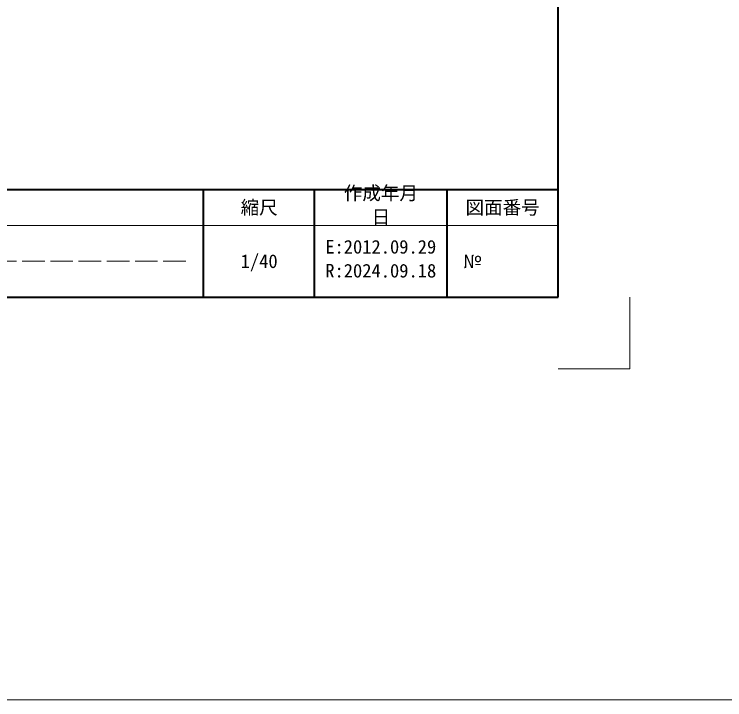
# Model space of a CAD drawing. Units: millimetres at full size; details may follow other scales. Extents: x -3301 to 90699, y 107523 to 139162.
# Drawn here: x 25461 to 29430, y 107523 to 111350 of the extents above; entities that cross this region are included whole.
import ezdxf
from ezdxf.enums import TextEntityAlignment as Align

# ---------------------------------------------------------------- set-up
doc = ezdxf.new("R2010")
doc.units = ezdxf.units.MM
doc.header["$LTSCALE"] = 21
doc.linetypes.add('DASHED', pattern=[7.5, 6, -1.5])
for name, color, linetype, lineweight in [('Defpoints_3', 7, 'Continuous', 13), ('図枠', 7, 'Continuous', 5), ('枠', 5, 'Continuous', 13)]:
    doc.layers.add(name, color=color, linetype=linetype, lineweight=lineweight)
doc.styles.add('ＭＳ ゴシック', font='')
doc.styles.get('ＭＳ ゴシック').set_extended_font_data('MS Gothic')

msp = doc.modelspace()

# ---------------------------------------------------------------- linework, layer by layer
at = {"layer": 'Defpoints_3'}
for p in [(28899.21, 109771.48), (28499.21, 109371.48)]:
    msp.add_line(p, (28899.21, 109371.48), dxfattribs=at)
at = {"layer": '図枠', "lineweight": 40}
for p, q in [((28499.21, 109771.48), (28499.21, 120851.48)), ((12899.21, 110371.48), (28499.21, 110371.48)), ((26519.21, 109771.48), (26519.21, 110371.48)), ((26519.21, 109771.48), (26519.21, 110371.48)), ((27139.21, 109771.48), (27139.21, 110371.48)), ((27879.21, 109771.48), (27879.21, 110371.48)), ((12899.21, 109771.48), (28499.21, 109771.48))]:
    msp.add_line(p, q, dxfattribs=at)
at = {"layer": '図枠', "lineweight": 20}
msp.add_line((13299.21, 110371.48), (28099.21, 110371.48), dxfattribs=at)
at = {"layer": '図枠', "lineweight": 13}
msp.add_line((28499.21, 110171.48), (21949.21, 110171.48), dxfattribs=at)
at = {"layer": '図枠', "linetype": 'DASHED', "lineweight": 9}
msp.add_line((26419.21, 109971.48), (22849.21, 109971.48), dxfattribs=at)
at = {"layer": '枠'}
msp.add_line((-3300.79, 107523.32), (90699.21, 107523.32), dxfattribs=at)

# ---------------------------------------------------------------- texts
at = {"layer": '図枠', "style": 'ＭＳ ゴシック'}
for s, p in [('作成年月', (27302.01, 110389.95)), ('日', (27457.41, 110256.61)), ('E:2012.09.29', (27198.41, 110089.95)), ('R:2024.09.18', (27198.41, 109956.61))]:
    msp.add_text(s, height=75.95, dxfattribs=at).set_placement(p, align=Align.TOP_LEFT)
for s, p in [('縮尺', (26829.21, 110271.48)), ('図面番号', (28189.21, 110271.48)), ('1/40', (26829.21, 109971.48))]:
    msp.add_text(s, height=75.95, dxfattribs=at).set_placement(p, align=Align.MIDDLE_CENTER)
msp.add_text('№', height=75.95, dxfattribs=at).set_placement((27967.92, 109971.48), align=Align.MIDDLE_LEFT)

doc.saveas('drawing.dxf')
